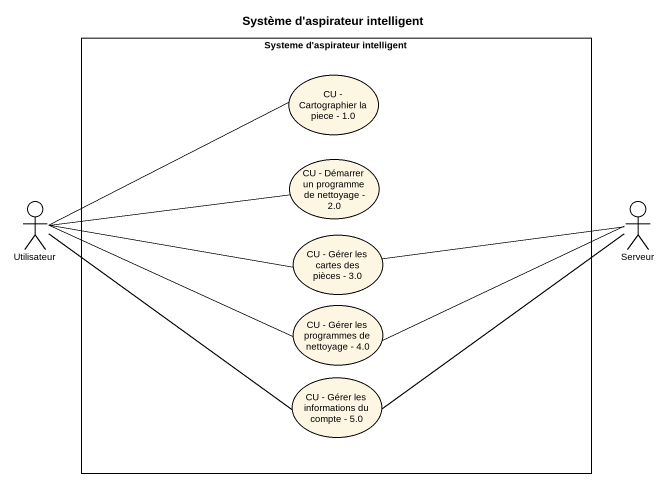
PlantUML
@startuml
title Système d'aspirateur intelligent
rectangle "Systeme d'aspirateur intelligent" as Systeme_d_aspirateur {
  usecase "CU - Cartographier la piece - 1.0" as CU_Cartographier_la_piece_1
  usecase "CU - Démarrer un programme de nettoyage - 2.0" as CU_Démarrer_un_programme_de
  usecase "CU - Gérer les cartes des pièces - 3.0" as CU_Gérer_les_cartes_des
  usecase "CU - Gérer les programmes de nettoyage - 4.0" as CU_Gérer_les_programmes_de
  usecase "CU - Gérer les informations du compte - 5.0" as CU_Gérer_les_informations
}
actor Utilisateur
actor Serveur
Utilisateur -right- CU_Cartographier_la_piece_1
Utilisateur -right- CU_Démarrer_un_programme_de
Utilisateur -right- CU_Gérer_les_cartes_des
Utilisateur -right- CU_Gérer_les_programmes_de
Utilisateur -right- CU_Gérer_les_informations
Serveur -left- CU_Gérer_les_cartes_des
Serveur -left- CU_Gérer_les_programmes_de
Serveur -left- CU_Gérer_les_informations
@enduml
